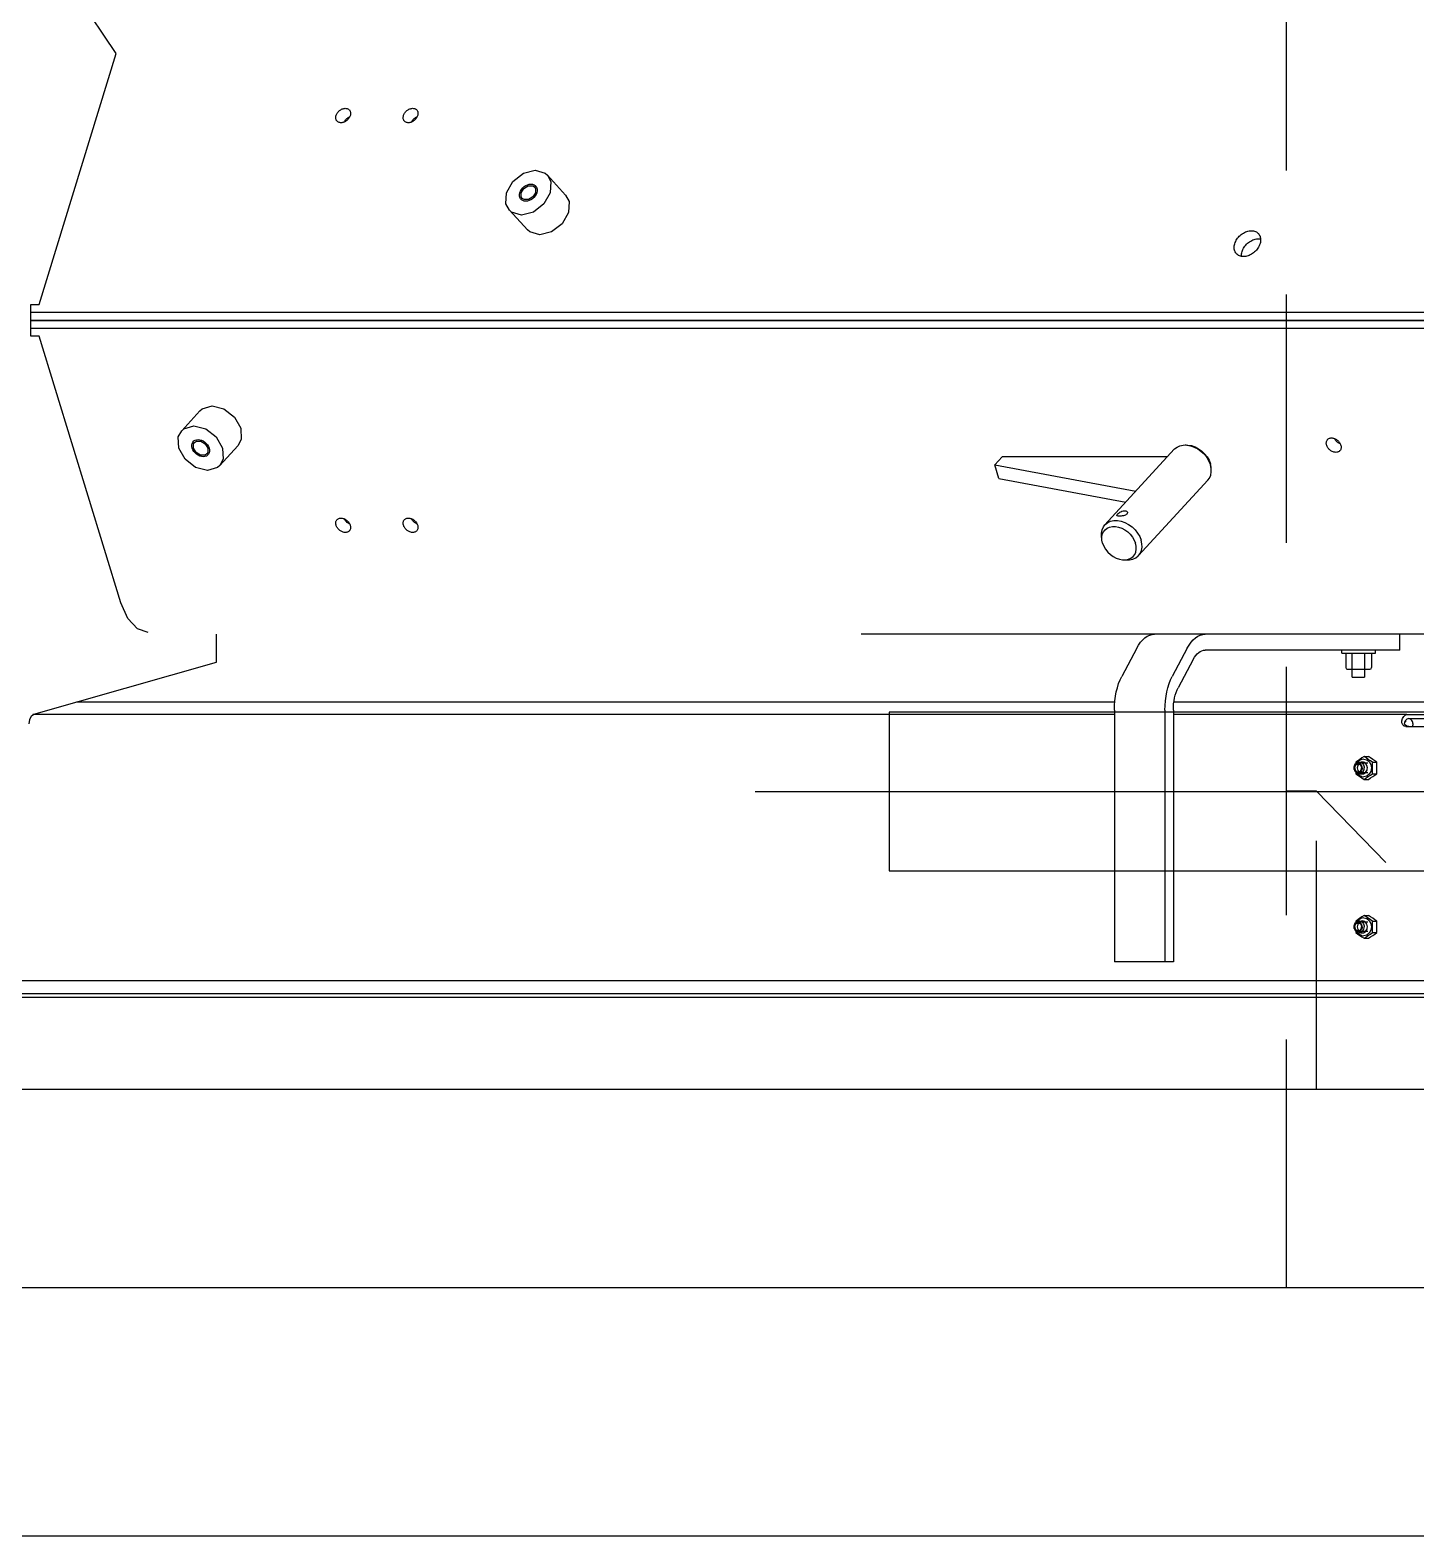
# Model space of a CAD drawing. Header units: millimetres. Extents: x 1084702 to 1166801, y 36632 to 124519.
# Drawn here: x 1097260 to 1097958, y 57203 to 57961 of the extents above; entities that cross this region are included whole.
import ezdxf

# ---------------------------------------------------------------- set-up
doc = ezdxf.new("R2010")
doc.units = ezdxf.units.MM
doc.header["$LTSCALE"] = 250
doc.linetypes.add('CENTER', pattern=[3, 2.5, -0.25, 0, -0.25])
doc.linetypes.add('DASHED', pattern=[0.75, 0.5, -0.25])
doc.layers.get('0').update_dxf_attribs({"color": 255})

# ---------------------------------------------------------------- blocks, each defined once
blk = doc.blocks.new('PK65002M m platform_top')
at = {"linetype": 'Continuous'}
for p, q in [((-8299.62, 3897.44), (-10062.18, 3897.44)), ((-8420.59, 3895.58), (-9935.66, 3895.58)), ((-9952.64, 3889.18), (-8365.33, 3889.18)), ((-9685.1, 3752.92), (-9685.1, 3879.68)), ((-9685.1, 3879.68), (-9680.86, 3879.68)), ((-9680.86, 3752.92), (-9680.86, 3879.68)), ((-9680.86, 3879.68), (-9655.42, 3879.68)), ((-9655.42, 3752.92), (-9655.42, 3879.68)), ((-9781.15, 3867.81), (-9783.3, 3867.81)), ((-9785.39, 3864.92), (-9787.54, 3864.92)), ((-9784.27, 3865.65), (-9785.39, 3864.92)), ((-9783.73, 3858.85), (-9784.56, 3860.31)), ((-9782.93, 3864.43), (-9778.12, 3864.43)), ((-9782.93, 3859.63), (-9778.12, 3859.63)), ((-9782.5, 3866.19), (-9781.04, 3866.53)), ((-9779.96, 3866.35), (-9781.04, 3866.53)), ((-9779.96, 3866.35), (-9779.47, 3866.18)), ((-9776.89, 3864.18), (-9776.91, 3864.92)), ((-9776.91, 3859.15), (-9776.89, 3859.89)), ((-9785.39, 3859.15), (-9787.54, 3859.15)), ((-9782.5, 3857.88), (-9783.73, 3858.85)), ((-9781.15, 3856.26), (-9783.3, 3856.26)), ((-9781.04, 3857.53), (-9782.5, 3857.88)), ((-9782.17, 3856.99), (-9781.15, 3856.26)), ((-9781.04, 3857.53), (-9779.96, 3857.72)), ((-9779.96, 3857.72), (-9779.47, 3857.89)), ((-9785.39, 3784.92), (-9787.54, 3784.92)), ((-9784.27, 3785.65), (-9785.39, 3784.92)), ((-9781.15, 3787.81), (-9783.3, 3787.81)), ((-9782.93, 3784.43), (-9778.12, 3784.43)), ((-9782.5, 3786.19), (-9781.04, 3786.53)), ((-9779.96, 3786.35), (-9781.04, 3786.53)), ((-9779.96, 3786.35), (-9779.47, 3786.18)), ((-9776.89, 3784.18), (-9776.91, 3784.92)), ((-9785.39, 3779.15), (-9787.54, 3779.15)), ((-9783.73, 3778.85), (-9784.56, 3780.31)), ((-9782.5, 3777.88), (-9783.73, 3778.85)), ((-9781.15, 3776.26), (-9783.3, 3776.26)), ((-9782.93, 3779.63), (-9778.12, 3779.63)), ((-9781.04, 3777.53), (-9782.5, 3777.88)), ((-9782.17, 3776.99), (-9781.15, 3776.26)), ((-9781.04, 3777.53), (-9779.96, 3777.72)), ((-9779.96, 3777.72), (-9779.47, 3777.89)), ((-9776.91, 3779.15), (-9776.89, 3779.89)), ((-9802.08, 3761.18), (-9814.8, 3761.18)), ((-9802.08, 3761.18), (-9801.29, 3760.94)), ((-9802.71, 3755.18), (-9819.88, 3755.18)), ((-9803.57, 3757.18), (-9818.89, 3757.18)), ((-9802.71, 3755.18), (-9685.1, 3755.18)), ((-9801.89, 3760.5), (-9801.49, 3759.81)), ((-9801.49, 3759.81), (-9801.56, 3759.12)), ((-9800.08, 3758.22), (-9800.4, 3757.07)), ((-9655.42, 3755.18), (-9111.07, 3755.18)), ((-9111.46, 3754.88), (-9203.53, 3728.81)), ((-9685.4, 3748.78), (-9935.66, 3748.77)), ((-9133.02, 3748.78), (-9655.62, 3748.78)), ((-9695.13, 3727.36), (-9687.58, 3741.6)), ((-9784.86, 3724.28), (-9784.86, 3731.48)), ((-9772.66, 3732.28), (-9784.06, 3732.28)), ((-9783.92, 3732.28), (-9784.01, 3732.28)), ((-9783, 3732.28), (-9783.92, 3732.28)), ((-9781.83, 3732.28), (-9783, 3732.28)), ((-9780.2, 3732.28), (-9781.83, 3732.28)), ((-9781.56, 3736.28), (-9781.56, 3724.28)), ((-9781.56, 3736.28), (-9781.11, 3736.28)), ((-9781.11, 3736.28), (-9781.08, 3736.28)), ((-9775.97, 3736.28), (-9781.08, 3736.28)), ((-9775.26, 3736.28), (-9775.97, 3736.28)), ((-9775.16, 3736.28), (-9775.26, 3736.28)), ((-9775.16, 3736.28), (-9775.16, 3724.28)), ((-9771.86, 3724.28), (-9771.86, 3731.48)), ((-9692.13, 3721.71), (-9684.59, 3735.95)), ((-9666.69, 3721.71), (-9659.15, 3735.95)), ((-9786.86, 3724.28), (-9786.86, 3722.68)), ((-9785.57, 3724.28), (-9786.86, 3724.28)), ((-9774.8, 3724.28), (-9785.57, 3724.28)), ((-9771.86, 3724.28), (-9774.8, 3724.28)), ((-9769.86, 3724.28), (-9771.86, 3724.28)), ((-9769.86, 3724.28), (-9769.86, 3722.68)), ((-9203.53, 3728.81), (-9203.53, 3714.68)), ((-9799.03, 3722.68), (-9799.03, 3714.68)), ((-9799.03, 3722.68), (-9701.13, 3722.68)), ((-9977.22, 3714.68), (-9745.9, 3714.68)), ((-9745.9, 3714.68), (-9701.13, 3714.68)), ((-9701.13, 3714.68), (-9675.69, 3714.68)), ((-9675.69, 3714.68), (-9528.04, 3714.68)), ((-9155.3, 3698.84), (-9114.13, 3564.68)), ((-9660.36, 3677.29), (-9662.19, 3677.29)), ((-9667.62, 3675.11), (-9702.5, 3637.11)), ((-9649.12, 3666.98), (-9648.96, 3665.15)), ((-9650.67, 3659.56), (-9685.55, 3621.56)), ((-9597.32, 3636.3), (-9661.11, 3648.19)), ((-9595.2, 3629.37), (-9666.23, 3642.61)), ((-9597.32, 3636.3), (-9595.2, 3629.37)), ((-9704.21, 3631.52), (-9704.17, 3631.16)), ((-9704.21, 3631.52), (-9704.16, 3630.91)), ((-9704.17, 3631.16), (-9703.78, 3629.33)), ((-9704.16, 3630.91), (-9704.12, 3630.57)), ((-9704.12, 3630.57), (-9703.75, 3628.83)), ((-9703.05, 3627.5), (-9703.78, 3629.33)), ((-9682.05, 3625.37), (-9598.87, 3625.37)), ((-9598.87, 3625.37), (-9595.2, 3629.37)), ((-9205.08, 3629.78), (-9214.26, 3619.78)), ((-9690.98, 3619.37), (-9691.59, 3619.37)), ((-9185.93, 3612.2), (-9195.1, 3602.2)), ((-9114.13, 3564.68), (-9110.08, 3564.68)), ((-9110.08, 3564.68), (-9110.08, 3548.68)), ((-10109.22, 3556.68), (-9110.08, 3556.68)), ((-9110.08, 3556.68), (-10109.22, 3556.68)), ((-9933.07, 3560.68), (-9110.08, 3560.68)), ((-9933.07, 3552.68), (-9110.08, 3552.68)), ((-9114.13, 3548.68), (-9152.9, 3422.31)), ((-9110.08, 3548.68), (-9114.13, 3548.68)), ((-9350.87, 3501.15), (-9360.05, 3511.15)), ((-9370.03, 3483.57), (-9379.2, 3493.57)), ((-9152.9, 3422.31), (-9109.2, 3356.88))]:
    blk.add_line(p, q, dxfattribs=at)
for points in [[(-9783.3, 3867.81), (-9784.42, 3867.08), (-9785.49, 3866.36)], [(-9781.15, 3867.81), (-9782.17, 3867.08), (-9783.2, 3866.36), (-9784.27, 3865.65)], [(-9776.91, 3864.92), (-9777.93, 3865.65), (-9778.96, 3866.36), (-9780.03, 3867.08), (-9781.15, 3867.81)], [(-9787.54, 3864.92), (-9787.59, 3863.46), (-9787.61, 3862.03), (-9787.59, 3860.6), (-9787.54, 3859.15)], [(-9785.49, 3866.36), (-9786.53, 3865.65), (-9787.54, 3864.92)], [(-9785.39, 3864.92), (-9785.34, 3863.46), (-9785.32, 3862.03), (-9785.34, 3860.6), (-9785.39, 3859.15)], [(-9784.56, 3860.31), (-9784.85, 3862.03), (-9784.56, 3863.75)], [(-9784.56, 3863.75), (-9783.73, 3865.21), (-9782.5, 3866.19)], [(-9780.24, 3865.03), (-9780.73, 3864.98), (-9781.21, 3864.81), (-9781.65, 3864.53), (-9782.04, 3864.15), (-9782.35, 3863.7), (-9782.59, 3863.19), (-9782.73, 3862.63), (-9782.78, 3862.03)], [(-9779.67, 3864.96), (-9780.81, 3864.96), (-9781.83, 3864.38), (-9782.53, 3863.33), (-9782.78, 3862.03)], [(-9782.78, 3862.03), (-9782.72, 3861.37), (-9782.54, 3860.74), (-9782.23, 3860.17), (-9781.83, 3859.69), (-9781.35, 3859.33), (-9780.81, 3859.11), (-9780.24, 3859.03)], [(-9782.78, 3862.03), (-9782.53, 3860.73), (-9781.83, 3859.69), (-9780.81, 3859.11)], [(-9778.65, 3865.03), (-9778.89, 3865.02), (-9779.35, 3864.92), (-9779.78, 3864.72), (-9780.18, 3864.43), (-9780.53, 3864.05), (-9780.81, 3863.61), (-9781.02, 3863.12), (-9781.15, 3862.58), (-9781.2, 3862.03)], [(-9778.65, 3859.03), (-9778.89, 3859.05), (-9779.35, 3859.15), (-9779.78, 3859.35), (-9780.18, 3859.64), (-9780.53, 3860.01), (-9780.81, 3860.45), (-9781.02, 3860.95), (-9781.15, 3861.48), (-9781.2, 3862.03)], [(-9780.81, 3859.11), (-9779.67, 3859.11), (-9778.65, 3859.69), (-9777.95, 3860.73), (-9777.7, 3862.03)], [(-9780.16, 3862.03), (-9780.12, 3862.5), (-9780, 3862.95), (-9779.81, 3863.37), (-9779.56, 3863.74), (-9779.25, 3864.03), (-9778.89, 3864.25), (-9778.5, 3864.39)], [(-9780.16, 3862.03), (-9780.12, 3861.57), (-9780, 3861.11), (-9779.81, 3860.7), (-9779.56, 3860.33), (-9779.25, 3860.03), (-9778.89, 3859.81), (-9778.5, 3859.68)], [(-9776.42, 3862.03), (-9776.46, 3862.45), (-9776.57, 3862.85), (-9776.75, 3863.21), (-9776.99, 3863.52), (-9777.27, 3863.76), (-9777.6, 3863.93), (-9777.94, 3864.02), (-9778.3, 3864.02), (-9778.65, 3863.93), (-9778.97, 3863.76), (-9779.26, 3863.52), (-9779.49, 3863.21), (-9779.67, 3862.85), (-9779.78, 3862.45), (-9779.82, 3862.03)], [(-9776.42, 3862.03), (-9776.46, 3861.62), (-9776.57, 3861.22), (-9776.75, 3860.86), (-9776.99, 3860.55), (-9777.27, 3860.3), (-9777.6, 3860.13), (-9777.94, 3860.04), (-9778.3, 3860.04), (-9778.65, 3860.13), (-9778.97, 3860.3), (-9779.26, 3860.55), (-9779.49, 3860.86), (-9779.67, 3861.22), (-9779.78, 3861.62), (-9779.82, 3862.03)], [(-9777.7, 3862.03), (-9777.95, 3863.33), (-9778.65, 3864.38), (-9779.67, 3864.96)], [(-9777.75, 3864.83), (-9778.15, 3865.37), (-9779.28, 3866.11), (-9779.47, 3866.18)], [(-9779.47, 3857.88), (-9779.28, 3857.96), (-9778.14, 3858.71), (-9777.76, 3859.24)], [(-9776.11, 3862.03), (-9776.15, 3862.58), (-9776.28, 3863.12), (-9776.49, 3863.61), (-9776.77, 3864.05), (-9777.12, 3864.43), (-9777.52, 3864.72), (-9777.95, 3864.92), (-9778.42, 3865.02), (-9778.65, 3865.03)], [(-9776.11, 3862.03), (-9776.15, 3861.48), (-9776.28, 3860.95), (-9776.49, 3860.45), (-9776.77, 3860.01), (-9777.12, 3859.64), (-9777.52, 3859.35), (-9777.95, 3859.15), (-9778.42, 3859.05), (-9778.65, 3859.03)], [(-9778.5, 3864.39), (-9778.11, 3864.43), (-9777.71, 3864.38), (-9777.33, 3864.25), (-9776.98, 3864.02), (-9776.67, 3863.72), (-9776.42, 3863.35), (-9776.23, 3862.93)], [(-9778.5, 3859.68), (-9778.11, 3859.63), (-9777.71, 3859.68), (-9777.33, 3859.82), (-9776.98, 3860.05), (-9776.67, 3860.35), (-9776.42, 3860.71), (-9776.23, 3861.13)], [(-9776.23, 3862.93), (-9776.19, 3862.79), (-9776.15, 3862.64), (-9776.12, 3862.5), (-9776.1, 3862.34), (-9776.09, 3862.19), (-9776.09, 3862.03)], [(-9776.23, 3861.13), (-9776.19, 3861.28), (-9776.15, 3861.42), (-9776.12, 3861.57), (-9776.1, 3861.72), (-9776.09, 3861.87), (-9776.09, 3862.03)], [(-9787.54, 3859.15), (-9786.53, 3858.42), (-9785.49, 3857.7)], [(-9785.49, 3857.7), (-9784.42, 3856.99), (-9783.3, 3856.26)], [(-9785.39, 3859.15), (-9784.27, 3858.42), (-9783.2, 3857.7), (-9782.17, 3856.99)], [(-9781.15, 3856.26), (-9780.03, 3856.99), (-9778.96, 3857.7), (-9777.93, 3858.42), (-9776.91, 3859.15)], [(-9787.54, 3784.92), (-9787.59, 3783.46), (-9787.61, 3782.03), (-9787.59, 3780.6), (-9787.54, 3779.15)], [(-9785.49, 3786.36), (-9786.53, 3785.65), (-9787.54, 3784.92)], [(-9783.3, 3787.81), (-9784.42, 3787.08), (-9785.49, 3786.36)], [(-9785.39, 3784.92), (-9785.34, 3783.46), (-9785.32, 3782.03), (-9785.34, 3780.6), (-9785.39, 3779.15)], [(-9784.56, 3780.31), (-9784.85, 3782.03), (-9784.56, 3783.75)], [(-9784.56, 3783.75), (-9783.73, 3785.21), (-9782.5, 3786.19)], [(-9781.15, 3787.81), (-9782.17, 3787.08), (-9783.2, 3786.36), (-9784.27, 3785.65)], [(-9780.24, 3785.03), (-9780.73, 3784.98), (-9781.21, 3784.81), (-9781.65, 3784.53), (-9782.04, 3784.15), (-9782.35, 3783.7), (-9782.59, 3783.19), (-9782.73, 3782.63), (-9782.78, 3782.03)], [(-9779.67, 3784.96), (-9780.81, 3784.96), (-9781.83, 3784.38), (-9782.53, 3783.33), (-9782.78, 3782.03)], [(-9778.65, 3785.03), (-9778.89, 3785.02), (-9779.35, 3784.92), (-9779.78, 3784.72), (-9780.18, 3784.43), (-9780.53, 3784.05), (-9780.81, 3783.61), (-9781.02, 3783.12), (-9781.15, 3782.58), (-9781.2, 3782.03)], [(-9776.91, 3784.92), (-9777.93, 3785.65), (-9778.96, 3786.36), (-9780.03, 3787.08), (-9781.15, 3787.81)], [(-9780.16, 3782.03), (-9780.12, 3782.5), (-9780, 3782.95), (-9779.81, 3783.37), (-9779.56, 3783.74), (-9779.25, 3784.03), (-9778.89, 3784.25), (-9778.5, 3784.39)], [(-9776.42, 3782.03), (-9776.46, 3782.45), (-9776.57, 3782.85), (-9776.75, 3783.21), (-9776.99, 3783.52), (-9777.27, 3783.76), (-9777.6, 3783.93), (-9777.94, 3784.02), (-9778.3, 3784.02), (-9778.65, 3783.93), (-9778.97, 3783.76), (-9779.26, 3783.52), (-9779.49, 3783.21), (-9779.67, 3782.85), (-9779.78, 3782.45), (-9779.82, 3782.03)], [(-9777.7, 3782.03), (-9777.95, 3783.33), (-9778.65, 3784.38), (-9779.67, 3784.96)], [(-9777.75, 3784.83), (-9778.15, 3785.37), (-9779.28, 3786.11), (-9779.47, 3786.18)], [(-9776.11, 3782.03), (-9776.15, 3782.58), (-9776.28, 3783.12), (-9776.49, 3783.61), (-9776.77, 3784.05), (-9777.12, 3784.43), (-9777.52, 3784.72), (-9777.95, 3784.92), (-9778.42, 3785.02), (-9778.65, 3785.03)], [(-9778.5, 3784.39), (-9778.11, 3784.43), (-9777.71, 3784.38), (-9777.33, 3784.25), (-9776.98, 3784.02), (-9776.67, 3783.72), (-9776.42, 3783.35), (-9776.23, 3782.93)], [(-9787.54, 3779.15), (-9786.53, 3778.42), (-9785.49, 3777.7)], [(-9785.49, 3777.7), (-9784.42, 3776.99), (-9783.3, 3776.26)], [(-9785.39, 3779.15), (-9784.27, 3778.42), (-9783.2, 3777.7), (-9782.17, 3776.99)], [(-9782.78, 3782.03), (-9782.72, 3781.37), (-9782.54, 3780.74), (-9782.23, 3780.17), (-9781.83, 3779.69), (-9781.35, 3779.33), (-9780.81, 3779.11), (-9780.24, 3779.03)], [(-9782.78, 3782.03), (-9782.53, 3780.73), (-9781.83, 3779.69), (-9780.81, 3779.11)], [(-9778.65, 3779.03), (-9778.89, 3779.05), (-9779.35, 3779.15), (-9779.78, 3779.35), (-9780.18, 3779.64), (-9780.53, 3780.01), (-9780.81, 3780.45), (-9781.02, 3780.95), (-9781.15, 3781.48), (-9781.2, 3782.03)], [(-9781.15, 3776.26), (-9780.03, 3776.99), (-9778.96, 3777.7), (-9777.93, 3778.42), (-9776.91, 3779.15)], [(-9780.81, 3779.11), (-9779.67, 3779.11), (-9778.65, 3779.69), (-9777.95, 3780.73), (-9777.7, 3782.03)], [(-9780.16, 3782.03), (-9780.12, 3781.57), (-9780, 3781.11), (-9779.81, 3780.7), (-9779.56, 3780.33), (-9779.25, 3780.03), (-9778.89, 3779.81), (-9778.5, 3779.68)], [(-9776.42, 3782.03), (-9776.46, 3781.62), (-9776.57, 3781.22), (-9776.75, 3780.86), (-9776.99, 3780.55), (-9777.27, 3780.3), (-9777.6, 3780.13), (-9777.94, 3780.04), (-9778.3, 3780.04), (-9778.65, 3780.13), (-9778.97, 3780.3), (-9779.26, 3780.55), (-9779.49, 3780.86), (-9779.67, 3781.22), (-9779.78, 3781.62), (-9779.82, 3782.03)], [(-9779.47, 3777.88), (-9779.28, 3777.96), (-9778.14, 3778.71), (-9777.76, 3779.24)], [(-9776.11, 3782.03), (-9776.15, 3781.48), (-9776.28, 3780.95), (-9776.49, 3780.45), (-9776.77, 3780.01), (-9777.12, 3779.64), (-9777.52, 3779.35), (-9777.95, 3779.15), (-9778.42, 3779.05), (-9778.65, 3779.03)], [(-9778.5, 3779.68), (-9778.11, 3779.63), (-9777.71, 3779.68), (-9777.33, 3779.82), (-9776.98, 3780.05), (-9776.67, 3780.35), (-9776.42, 3780.71), (-9776.23, 3781.13)], [(-9776.23, 3782.93), (-9776.19, 3782.79), (-9776.15, 3782.64), (-9776.12, 3782.5), (-9776.1, 3782.34), (-9776.09, 3782.19), (-9776.09, 3782.03)], [(-9776.23, 3781.13), (-9776.19, 3781.28), (-9776.15, 3781.42), (-9776.12, 3781.57), (-9776.1, 3781.72), (-9776.09, 3781.87), (-9776.09, 3782.03)], [(-9805.69, 3759.68), (-9805.64, 3760.23), (-9805.48, 3760.76), (-9805.26, 3761.18)], [(-9803.67, 3761.18), (-9802.66, 3760.99), (-9801.89, 3760.5)], [(-9801.29, 3760.94), (-9800.61, 3760.3), (-9800.17, 3759.34), (-9800.08, 3758.22)], [(-9805.69, 3759.68), (-9805.64, 3759.12), (-9805.48, 3758.59), (-9805.23, 3758.12), (-9804.9, 3757.72), (-9804.49, 3757.42), (-9804.04, 3757.24), (-9803.57, 3757.18)], [(-9803.57, 3757.18), (-9803.1, 3757.24), (-9802.65, 3757.42), (-9802.25, 3757.72), (-9801.92, 3758.12)], [(-9800.4, 3757.07), (-9801.07, 3756.04), (-9801.86, 3755.4), (-9802.71, 3755.18)], [(-9801.56, 3759.12), (-9801.89, 3758.61), (-9802.29, 3758.29)], [(-9801.92, 3758.12), (-9801.66, 3758.59), (-9801.51, 3759.12)], [(-9109.2, 3759.83), (-9109.49, 3757.55), (-9110.31, 3755.77), (-9111.46, 3754.88)], [(-9685.1, 3752.92), (-9685.14, 3751.35), (-9685.26, 3749.8), (-9685.47, 3748.27), (-9685.75, 3746.79), (-9686.1, 3745.38), (-9686.53, 3744.03), (-9687.03, 3742.77), (-9687.58, 3741.6)], [(-9680.86, 3752.92), (-9680.92, 3750.57), (-9681.11, 3748.24), (-9681.41, 3745.95), (-9681.83, 3743.73), (-9682.36, 3741.6), (-9683.01, 3739.58), (-9683.75, 3737.69), (-9684.59, 3735.95)], [(-9655.42, 3752.92), (-9655.48, 3750.57), (-9655.66, 3748.24), (-9655.97, 3745.95), (-9656.39, 3743.73), (-9656.92, 3741.6), (-9657.56, 3739.58), (-9658.31, 3737.69), (-9659.15, 3735.95)], [(-9695.13, 3727.36), (-9695.75, 3726.31), (-9696.42, 3725.37), (-9697.13, 3724.57), (-9697.88, 3723.89), (-9698.67, 3723.37), (-9699.47, 3722.98), (-9700.3, 3722.75), (-9701.13, 3722.68)], [(-9692.13, 3721.71), (-9693.06, 3720.12), (-9694.06, 3718.72), (-9695.13, 3717.51), (-9696.26, 3716.5), (-9697.43, 3715.71), (-9698.65, 3715.14), (-9699.88, 3714.79), (-9701.13, 3714.68)], [(-9666.69, 3721.71), (-9667.62, 3720.12), (-9668.62, 3718.72), (-9669.69, 3717.51), (-9670.82, 3716.5), (-9671.99, 3715.71), (-9673.2, 3715.14), (-9674.44, 3714.79), (-9675.69, 3714.68)], [(-9169.06, 3713.81), (-9163.63, 3712), (-9158.85, 3706.81), (-9155.3, 3698.84)], [(-9662.19, 3677.29), (-9663.08, 3677.25), (-9664.75, 3676.91), (-9666.22, 3676.25), (-9667.46, 3675.28), (-9667.62, 3675.11)], [(-9660.36, 3677.29), (-9661.11, 3677.26), (-9662.53, 3676.97), (-9663.78, 3676.4), (-9664.83, 3675.58), (-9665.64, 3674.53), (-9666.18, 3673.29), (-9666.43, 3671.89), (-9666.39, 3670.39), (-9666.05, 3668.83)], [(-9649.49, 3668.83), (-9650.1, 3670.39), (-9650.98, 3671.89), (-9652.09, 3673.29), (-9653.39, 3674.53), (-9654.84, 3675.58), (-9656.39, 3676.4), (-9657.99, 3676.97), (-9659.58, 3677.26), (-9660.36, 3677.29)], [(-9667.62, 3675.11), (-9668.41, 3674.04), (-9669.04, 3672.58), (-9669.34, 3670.93), (-9669.29, 3669.16), (-9668.9, 3667.33)], [(-9650.67, 3659.56), (-9650.84, 3659.38), (-9652.07, 3658.42), (-9653.55, 3657.75), (-9655.21, 3657.42), (-9657.01, 3657.42), (-9658.89, 3657.75), (-9660.77, 3658.42), (-9662.59, 3659.38), (-9664.3, 3660.62), (-9665.83, 3662.09), (-9667.14, 3663.73), (-9668.17, 3665.5), (-9668.9, 3667.33)], [(-9649.12, 3666.98), (-9649.11, 3665.78), (-9649.36, 3664.38), (-9649.9, 3663.13), (-9650.71, 3662.08), (-9651.76, 3661.26), (-9653.01, 3660.7), (-9654.43, 3660.41), (-9655.96, 3660.41), (-9657.55, 3660.7), (-9659.15, 3661.26), (-9660.7, 3662.08), (-9662.15, 3663.13), (-9663.45, 3664.38), (-9664.56, 3665.78), (-9665.44, 3667.28), (-9666.05, 3668.83)], [(-9648.96, 3665.15), (-9648.95, 3663.73), (-9649.25, 3662.09), (-9649.89, 3660.62), (-9650.67, 3659.56)], [(-9649.49, 3668.83), (-9649.15, 3667.28), (-9649.12, 3666.98)], [(-9298.41, 3656.7), (-9298.68, 3656.53), (-9298.97, 3656.39), (-9299.29, 3656.3), (-9299.63, 3656.23), (-9299.98, 3656.21), (-9300.34, 3656.22), (-9300.71, 3656.27), (-9301.09, 3656.36), (-9301.46, 3656.48), (-9301.84, 3656.64), (-9302.21, 3656.83), (-9302.56, 3657.04), (-9302.9, 3657.29), (-9303.22, 3657.57), (-9303.53, 3657.87), (-9303.8, 3658.18), (-9304.05, 3658.52), (-9304.27, 3658.87), (-9304.46, 3659.23), (-9304.61, 3659.59), (-9304.73, 3659.96), (-9304.82, 3660.33), (-9304.86, 3660.69), (-9304.87, 3661.04), (-9304.83, 3661.38), (-9304.76, 3661.7), (-9304.66, 3662.01), (-9304.51, 3662.29), (-9304.33, 3662.55), (-9304.23, 3662.67)], [(-9304.23, 3662.67), (-9304.12, 3662.78), (-9303.88, 3662.98)], [(-9303.88, 3662.98), (-9303.62, 3663.14), (-9303.32, 3663.28), (-9303, 3663.38), (-9302.67, 3663.44), (-9302.32, 3663.46), (-9301.95, 3663.45), (-9301.58, 3663.4), (-9301.21, 3663.31), (-9300.83, 3663.19), (-9300.45, 3663.04), (-9300.09, 3662.85), (-9299.73, 3662.63), (-9299.39, 3662.38), (-9299.07, 3662.1), (-9298.77, 3661.81), (-9298.49, 3661.49), (-9298.24, 3661.15), (-9298.02, 3660.8), (-9297.83, 3660.44), (-9297.68, 3660.08), (-9297.56, 3659.71), (-9297.48, 3659.35), (-9297.43, 3658.99), (-9297.43, 3658.64), (-9297.46, 3658.29), (-9297.53, 3657.97), (-9297.64, 3657.66), (-9297.78, 3657.38), (-9297.96, 3657.12), (-9298.06, 3657)], [(-9264.49, 3656.7), (-9264.76, 3656.53), (-9265.05, 3656.39), (-9265.37, 3656.3), (-9265.7, 3656.23), (-9266.05, 3656.21), (-9266.42, 3656.22), (-9266.79, 3656.27), (-9267.17, 3656.36), (-9267.54, 3656.48), (-9267.92, 3656.64), (-9268.28, 3656.83), (-9268.64, 3657.04), (-9268.98, 3657.29), (-9269.3, 3657.57), (-9269.6, 3657.87), (-9269.88, 3658.18), (-9270.13, 3658.52), (-9270.35, 3658.87), (-9270.54, 3659.23), (-9270.69, 3659.59), (-9270.81, 3659.96), (-9270.89, 3660.33), (-9270.94, 3660.69), (-9270.94, 3661.04), (-9270.91, 3661.38), (-9270.84, 3661.7), (-9270.73, 3662.01), (-9270.59, 3662.29), (-9270.41, 3662.55), (-9270.31, 3662.67)], [(-9270.31, 3662.67), (-9270.2, 3662.78), (-9269.96, 3662.98)], [(-9269.96, 3662.98), (-9269.69, 3663.14), (-9269.4, 3663.28), (-9269.08, 3663.38), (-9268.75, 3663.44), (-9268.4, 3663.46), (-9268.03, 3663.45), (-9267.66, 3663.4), (-9267.28, 3663.31), (-9266.91, 3663.19), (-9266.53, 3663.04), (-9266.17, 3662.85), (-9265.81, 3662.63), (-9265.47, 3662.38), (-9265.15, 3662.1), (-9264.84, 3661.81), (-9264.57, 3661.49), (-9264.32, 3661.15), (-9264.1, 3660.8), (-9263.91, 3660.44), (-9263.76, 3660.08), (-9263.64, 3659.71), (-9263.56, 3659.35), (-9263.51, 3658.99), (-9263.51, 3658.64), (-9263.54, 3658.29), (-9263.61, 3657.97), (-9263.72, 3657.66), (-9263.86, 3657.38), (-9264.04, 3657.12), (-9264.14, 3657)], [(-9661.73, 3654.16), (-9661.42, 3654.43), (-9661, 3654.67), (-9660.52, 3654.87), (-9659.98, 3655.02), (-9659.41, 3655.13), (-9658.85, 3655.21), (-9658.3, 3655.24), (-9657.81, 3655.24), (-9657.4, 3655.21), (-9657.07, 3655.13), (-9656.85, 3655.02), (-9656.74, 3654.87)], [(-9656.74, 3654.87), (-9656.74, 3654.67), (-9656.85, 3654.44), (-9657.07, 3654.16)], [(-9304.43, 3659.16), (-9304.13, 3659.04), (-9303.76, 3658.85), (-9303.4, 3658.63), (-9303.06, 3658.38), (-9302.74, 3658.1), (-9302.44, 3657.81), (-9302.16, 3657.49), (-9301.91, 3657.15), (-9301.69, 3656.8), (-9301.54, 3656.51)], [(-9298.06, 3657), (-9298.17, 3656.89), (-9298.41, 3656.7)], [(-9270.51, 3659.16), (-9270.2, 3659.04), (-9269.84, 3658.85), (-9269.48, 3658.63), (-9269.14, 3658.38), (-9268.82, 3658.1), (-9268.52, 3657.81), (-9268.24, 3657.49), (-9267.99, 3657.15), (-9267.77, 3656.8), (-9267.61, 3656.51)], [(-9264.14, 3657), (-9264.25, 3656.89), (-9264.49, 3656.7)], [(-9662, 3653.26), (-9662.03, 3653.55), (-9661.94, 3653.86), (-9661.73, 3654.16)], [(-9657.07, 3654.16), (-9657.38, 3653.86), (-9657.77, 3653.56), (-9658.22, 3653.25), (-9658.72, 3652.98), (-9659.26, 3652.76), (-9659.8, 3652.59), (-9660.32, 3652.51), (-9660.81, 3652.51), (-9661.24, 3652.59), (-9661.59, 3652.75), (-9661.85, 3652.98), (-9662, 3653.26)], [(-9702.5, 3637.11), (-9703.29, 3636.04), (-9703.92, 3634.58), (-9704.22, 3632.93), (-9704.21, 3631.52)], [(-9205.07, 3629.77), (-9204, 3630.74), (-9198.95, 3632.25), (-9192.97, 3630.74), (-9187.68, 3626.62), (-9184.48, 3620.99)], [(-9691.59, 3619.37), (-9692.46, 3619.41), (-9694.24, 3619.73), (-9696.02, 3620.36), (-9697.76, 3621.28), (-9699.38, 3622.46), (-9700.84, 3623.85), (-9702.08, 3625.42), (-9703.06, 3627.09), (-9703.75, 3628.83)], [(-9690.98, 3619.37), (-9691.89, 3619.42), (-9693.76, 3619.75), (-9695.64, 3620.42), (-9697.47, 3621.38), (-9699.18, 3622.62), (-9700.71, 3624.09), (-9702.02, 3625.73), (-9703.05, 3627.5)], [(-9206.53, 3620.99), (-9206.77, 3626.62), (-9205.07, 3629.77)], [(-9199.74, 3620.99), (-9199.92, 3621.83), (-9199.93, 3622.64), (-9199.77, 3623.39), (-9199.44, 3624.05), (-9198.96, 3624.59), (-9198.36, 3624.99), (-9197.64, 3625.24), (-9196.83, 3625.32), (-9195.98, 3625.24), (-9195.11, 3625), (-9194.26, 3624.6), (-9193.44, 3624.05), (-9192.72, 3623.4), (-9192.1, 3622.66), (-9191.61, 3621.85), (-9191.26, 3620.99)], [(-9198.62, 3623.86), (-9197.69, 3624.49), (-9195.46, 3624.49), (-9193.25, 3623.16), (-9191.9, 3620.99)], [(-9763.09, 3616.34), (-9763.36, 3616.17), (-9763.65, 3616.04), (-9763.97, 3615.94), (-9764.31, 3615.88), (-9764.66, 3615.85), (-9765.02, 3615.87), (-9765.39, 3615.92), (-9765.77, 3616), (-9766.14, 3616.12), (-9766.52, 3616.28), (-9766.89, 3616.47), (-9767.24, 3616.69), (-9767.58, 3616.94), (-9767.9, 3617.21), (-9768.21, 3617.51), (-9768.48, 3617.83), (-9768.73, 3618.16), (-9768.95, 3618.51), (-9769.14, 3618.87), (-9769.29, 3619.23), (-9769.41, 3619.6), (-9769.5, 3619.97), (-9769.54, 3620.33), (-9769.55, 3620.68), (-9769.51, 3621.02), (-9769.44, 3621.35), (-9769.34, 3621.65), (-9769.19, 3621.93), (-9769.01, 3622.19), (-9768.91, 3622.31)], [(-9769.11, 3618.81), (-9768.81, 3618.68), (-9768.44, 3618.49), (-9768.08, 3618.27), (-9767.74, 3618.02), (-9767.42, 3617.75), (-9767.12, 3617.45), (-9766.84, 3617.13), (-9766.59, 3616.8), (-9766.37, 3616.45), (-9766.22, 3616.15)], [(-9768.91, 3622.31), (-9768.8, 3622.42), (-9768.56, 3622.62)], [(-9768.56, 3622.62), (-9768.3, 3622.79), (-9768, 3622.92), (-9767.68, 3623.02), (-9767.35, 3623.08), (-9767, 3623.11), (-9766.63, 3623.09), (-9766.26, 3623.04), (-9765.89, 3622.96), (-9765.51, 3622.84), (-9765.13, 3622.68), (-9764.77, 3622.49), (-9764.41, 3622.27), (-9764.07, 3622.02), (-9763.75, 3621.75), (-9763.45, 3621.45), (-9763.17, 3621.13), (-9762.92, 3620.8), (-9762.7, 3620.45), (-9762.51, 3620.09), (-9762.36, 3619.73), (-9762.24, 3619.36), (-9762.16, 3618.99), (-9762.11, 3618.63), (-9762.11, 3618.28), (-9762.14, 3617.94), (-9762.21, 3617.61), (-9762.32, 3617.31), (-9762.46, 3617.03), (-9762.64, 3616.77), (-9762.74, 3616.65)], [(-9762.74, 3616.65), (-9762.85, 3616.54), (-9763.09, 3616.34)], [(-9685.55, 3621.56), (-9685.72, 3621.38), (-9686.95, 3620.42), (-9688.43, 3619.75), (-9690.09, 3619.42), (-9690.98, 3619.37)], [(-9215.71, 3610.99), (-9215.95, 3616.62), (-9214.25, 3619.77)], [(-9185.94, 3612.21), (-9187.01, 3611.24), (-9192.06, 3609.73), (-9198.03, 3611.24), (-9203.33, 3615.36), (-9206.53, 3620.99)], [(-9191.26, 3620.99), (-9191.09, 3620.15), (-9191.08, 3619.34), (-9191.24, 3618.6), (-9191.57, 3617.93), (-9192.04, 3617.39), (-9192.65, 3616.99), (-9193.37, 3616.75), (-9194.18, 3616.66), (-9195.03, 3616.74), (-9195.89, 3616.99), (-9196.75, 3617.39), (-9197.56, 3617.93), (-9198.29, 3618.58), (-9198.91, 3619.33), (-9199.4, 3620.14), (-9199.74, 3620.99)], [(-9199.11, 3620.99), (-9199.08, 3623.16), (-9198.62, 3623.86)], [(-9192.38, 3618.13), (-9193.32, 3617.49), (-9195.55, 3617.49), (-9197.76, 3618.83), (-9199.11, 3620.99)], [(-9191.9, 3620.99), (-9191.92, 3618.83), (-9192.38, 3618.13)], [(-9184.48, 3620.99), (-9184.23, 3615.36), (-9185.94, 3612.21)], [(-9195.12, 3602.21), (-9196.19, 3601.24), (-9201.24, 3599.73), (-9207.21, 3601.24), (-9212.51, 3605.36), (-9215.71, 3610.99)], [(-9727.92, 3512.96), (-9728, 3513.06), (-9728.3, 3513.44), (-9728.54, 3513.86), (-9728.74, 3514.31), (-9728.89, 3514.79), (-9729, 3515.29), (-9729.05, 3515.82), (-9729.05, 3516.35), (-9729, 3516.9), (-9728.9, 3517.46), (-9728.75, 3518.03), (-9728.55, 3518.6), (-9728.31, 3519.16), (-9728.02, 3519.72), (-9727.69, 3520.25), (-9727.32, 3520.78), (-9726.91, 3521.28), (-9726.46, 3521.76), (-9725.99, 3522.21), (-9725.49, 3522.63), (-9724.96, 3523.01), (-9724.41, 3523.36), (-9723.85, 3523.66)], [(-9719.43, 3524.44), (-9719.41, 3524.26), (-9719.41, 3523.71), (-9719.45, 3523.16), (-9719.55, 3522.6), (-9719.7, 3522.03), (-9719.9, 3521.47), (-9720.14, 3520.91), (-9720.43, 3520.35), (-9720.77, 3519.81), (-9721.14, 3519.29), (-9721.55, 3518.79), (-9721.99, 3518.31), (-9722.47, 3517.86), (-9722.97, 3517.44), (-9723.5, 3517.06), (-9724.04, 3516.71), (-9724.6, 3516.41)], [(-9723.85, 3523.66), (-9723.28, 3523.92), (-9722.7, 3524.14), (-9722.12, 3524.31), (-9721.54, 3524.43), (-9720.96, 3524.5), (-9720.4, 3524.53), (-9719.86, 3524.5), (-9719.33, 3524.43), (-9718.83, 3524.31), (-9718.35, 3524.14), (-9717.9, 3523.92), (-9717.49, 3523.66), (-9717.12, 3523.35), (-9716.87, 3523.1)], [(-9716.87, 3523.1), (-9716.78, 3523.01), (-9716.49, 3522.63), (-9716.24, 3522.21), (-9716.04, 3521.76), (-9715.89, 3521.28), (-9715.79, 3520.78), (-9715.74, 3520.25), (-9715.73, 3519.71), (-9715.78, 3519.16), (-9715.88, 3518.6), (-9716.03, 3518.04), (-9716.23, 3517.47), (-9716.48, 3516.9), (-9716.76, 3516.35), (-9717.09, 3515.81), (-9717.47, 3515.29), (-9717.88, 3514.78), (-9718.32, 3514.31), (-9718.8, 3513.86), (-9719.3, 3513.44), (-9719.83, 3513.06), (-9720.37, 3512.71), (-9720.93, 3512.41)], [(-9724.6, 3516.41), (-9725.18, 3516.15), (-9725.76, 3515.93), (-9726.34, 3515.76), (-9726.92, 3515.64), (-9727.49, 3515.56), (-9728.05, 3515.54), (-9728.6, 3515.56), (-9729.03, 3515.62)], [(-9720.93, 3512.41), (-9721.51, 3512.15), (-9722.08, 3511.93), (-9722.66, 3511.76), (-9723.24, 3511.64), (-9723.82, 3511.56), (-9724.38, 3511.54), (-9724.93, 3511.56), (-9725.45, 3511.64), (-9725.96, 3511.76), (-9726.44, 3511.93), (-9726.88, 3512.15), (-9727.29, 3512.41), (-9727.67, 3512.71), (-9727.92, 3512.96)], [(-9380.65, 3502.36), (-9377.45, 3507.99), (-9372.16, 3512.11), (-9366.18, 3513.62), (-9361.13, 3512.11), (-9360.06, 3511.14)], [(-9371.47, 3492.36), (-9368.27, 3497.99), (-9362.98, 3502.11), (-9357, 3503.62), (-9351.95, 3502.11), (-9350.88, 3501.14)], [(-9379.19, 3493.58), (-9380.9, 3496.73), (-9380.65, 3502.36)], [(-9364.69, 3492.36), (-9364.35, 3493.2), (-9363.86, 3494.01), (-9363.25, 3494.76), (-9362.51, 3495.42), (-9361.71, 3495.96), (-9360.85, 3496.36), (-9359.99, 3496.6), (-9359.12, 3496.69), (-9358.32, 3496.61), (-9357.61, 3496.36), (-9357, 3495.97), (-9356.51, 3495.42), (-9356.19, 3494.77), (-9356.02, 3494.02), (-9356.03, 3493.22), (-9356.21, 3492.36)], [(-9364.05, 3492.36), (-9362.7, 3494.52), (-9360.49, 3495.86), (-9358.26, 3495.86), (-9357.33, 3495.22)], [(-9350.88, 3501.14), (-9349.18, 3497.99), (-9349.42, 3492.36)], [(-9370.01, 3483.58), (-9371.72, 3486.73), (-9371.47, 3492.36)], [(-9349.42, 3492.36), (-9352.62, 3486.73), (-9357.92, 3482.61), (-9363.89, 3481.1), (-9368.94, 3482.61), (-9370.01, 3483.58)], [(-9356.21, 3492.36), (-9356.55, 3491.52), (-9357.03, 3490.71), (-9357.65, 3489.96), (-9358.39, 3489.3), (-9359.19, 3488.76), (-9360.04, 3488.36), (-9360.91, 3488.12), (-9361.77, 3488.03), (-9362.57, 3488.11), (-9363.29, 3488.36), (-9363.9, 3488.75), (-9364.38, 3489.3), (-9364.71, 3489.95), (-9364.87, 3490.7), (-9364.87, 3491.5), (-9364.69, 3492.36)], [(-9363.57, 3489.5), (-9364.03, 3490.2), (-9364.05, 3492.36)], [(-9356.84, 3492.36), (-9358.19, 3490.2), (-9360.41, 3488.86), (-9362.63, 3488.86), (-9363.57, 3489.5)], [(-9357.33, 3495.22), (-9356.87, 3494.52), (-9356.84, 3492.36)], [(-9304.23, 3450.68), (-9304.27, 3450.72), (-9304.46, 3450.97), (-9304.61, 3451.25), (-9304.73, 3451.55), (-9304.81, 3451.86), (-9304.86, 3452.2), (-9304.87, 3452.55), (-9304.83, 3452.91), (-9304.77, 3453.27), (-9304.66, 3453.64), (-9304.52, 3454.01), (-9304.34, 3454.37), (-9304.13, 3454.72), (-9303.89, 3455.06), (-9303.62, 3455.38), (-9303.33, 3455.69), (-9303.01, 3455.97), (-9302.68, 3456.23), (-9302.32, 3456.46), (-9301.96, 3456.66)], [(-9304, 3454.37), (-9304.37, 3454.21), (-9304.43, 3454.19)], [(-9300.33, 3450.37), (-9300.7, 3450.21), (-9301.08, 3450.07), (-9301.46, 3449.98), (-9301.83, 3449.91), (-9302.19, 3449.89), (-9302.55, 3449.9), (-9302.89, 3449.95), (-9303.22, 3450.04), (-9303.52, 3450.16), (-9303.8, 3450.32), (-9304.05, 3450.51), (-9304.23, 3450.68)], [(-9301.54, 3456.84), (-9301.63, 3456.67), (-9301.83, 3456.31), (-9302.08, 3455.97), (-9302.34, 3455.65), (-9302.64, 3455.34), (-9302.95, 3455.06), (-9303.29, 3454.8), (-9303.64, 3454.57), (-9304, 3454.37)], [(-9301.96, 3456.66), (-9301.59, 3456.82), (-9301.21, 3456.96), (-9300.84, 3457.06), (-9300.46, 3457.12), (-9300.1, 3457.14), (-9299.74, 3457.13), (-9299.4, 3457.08), (-9299.08, 3456.99), (-9298.78, 3456.87), (-9298.5, 3456.72), (-9298.25, 3456.53), (-9298.06, 3456.35)], [(-9298.06, 3456.35), (-9298.03, 3456.31), (-9297.84, 3456.06), (-9297.68, 3455.78), (-9297.56, 3455.49), (-9297.48, 3455.17), (-9297.43, 3454.83), (-9297.43, 3454.48), (-9297.46, 3454.12), (-9297.53, 3453.76), (-9297.63, 3453.39), (-9297.78, 3453.03), (-9297.95, 3452.67), (-9298.16, 3452.32), (-9298.4, 3451.97), (-9298.67, 3451.65), (-9298.97, 3451.34), (-9299.28, 3451.06), (-9299.62, 3450.8), (-9299.97, 3450.57), (-9300.33, 3450.37)], [(-9270.31, 3450.68), (-9270.35, 3450.72), (-9270.53, 3450.97), (-9270.69, 3451.25), (-9270.81, 3451.55), (-9270.89, 3451.86), (-9270.94, 3452.2), (-9270.94, 3452.55), (-9270.91, 3452.91), (-9270.84, 3453.27), (-9270.74, 3453.64), (-9270.59, 3454.01), (-9270.42, 3454.37), (-9270.21, 3454.72), (-9269.97, 3455.06), (-9269.7, 3455.38), (-9269.4, 3455.69), (-9269.09, 3455.97), (-9268.75, 3456.23), (-9268.4, 3456.46), (-9268.04, 3456.66)], [(-9270.08, 3454.37), (-9270.45, 3454.21), (-9270.5, 3454.19)], [(-9266.41, 3450.37), (-9266.78, 3450.21), (-9267.16, 3450.07), (-9267.54, 3449.98), (-9267.91, 3449.91), (-9268.27, 3449.89), (-9268.63, 3449.9), (-9268.97, 3449.95), (-9269.29, 3450.04), (-9269.6, 3450.16), (-9269.88, 3450.32), (-9270.13, 3450.51), (-9270.31, 3450.68)], [(-9267.62, 3456.84), (-9267.7, 3456.67), (-9267.91, 3456.31), (-9268.15, 3455.97), (-9268.42, 3455.65), (-9268.72, 3455.34), (-9269.03, 3455.06), (-9269.37, 3454.8), (-9269.72, 3454.57), (-9270.08, 3454.37)], [(-9268.04, 3456.66), (-9267.67, 3456.82), (-9267.29, 3456.96), (-9266.91, 3457.06), (-9266.54, 3457.12), (-9266.18, 3457.14), (-9265.82, 3457.13), (-9265.48, 3457.08), (-9265.16, 3456.99), (-9264.85, 3456.87), (-9264.57, 3456.72), (-9264.32, 3456.53), (-9264.14, 3456.35)], [(-9264.14, 3456.35), (-9264.1, 3456.31), (-9263.91, 3456.06), (-9263.76, 3455.78), (-9263.64, 3455.49), (-9263.56, 3455.17), (-9263.51, 3454.83), (-9263.51, 3454.48), (-9263.54, 3454.12), (-9263.61, 3453.76), (-9263.71, 3453.39), (-9263.86, 3453.03), (-9264.03, 3452.67), (-9264.24, 3452.32), (-9264.48, 3451.97), (-9264.75, 3451.65), (-9265.04, 3451.34), (-9265.36, 3451.06), (-9265.7, 3450.8), (-9266.05, 3450.57), (-9266.41, 3450.37)]]:
    blk.add_lwpolyline(points, dxfattribs=at)
for centre, start, end in [((-9784.06, 3731.48), 90.00005, 180.00005), ((-9772.66, 3731.48), 0.00005, 90.00005)]:
    blk.add_arc(centre, 0.8, start, end, dxfattribs=at)
blk = doc.blocks.new('1-deck_B4_1')
at = {"linetype": 'DASHED'}
blk.add_line((80129.59, 22919.42), (80129.59, 32519.42), dxfattribs=at)
at = {"linetype": 'CENTER'}
blk.add_line((79862.13, 23169.21), (81376.26, 23169.21), dxfattribs=at)
for p, q in [((80144.59, 23169.42), (80129.59, 23169.42)), ((80144.59, 23169.42), (80179.59, 23133.48)), ((73729.59, 23019.42), (90129.59, 23019.42)), ((73629.59, 22919.42), (91729.59, 22919.42)), ((73816.47, 22794.42), (92187.98, 22794.42))]:
    blk.add_line(p, q)
blk.add_lwpolyline([(79929.59, 23129.21), (81329.59, 23129.21), (81329.59, 23209.21), (79929.59, 23209.21)], close=True)
at = {"linetype": 'DASHED'}
blk.add_lwpolyline([(80144.59, 23019.42), (80144.59, 23169.42)], dxfattribs=at)
at = {"linetype": 'CENTER', "rotation": 180}
blk.add_blockref('PK65002M m platform_top', (70387.47, 26963.11), dxfattribs=at)

msp = doc.modelspace()

# ---------------------------------------------------------------- block references
msp.add_blockref('1-deck_B4_1', (1017763.01, 34408.58))

doc.saveas('drawing.dxf')
